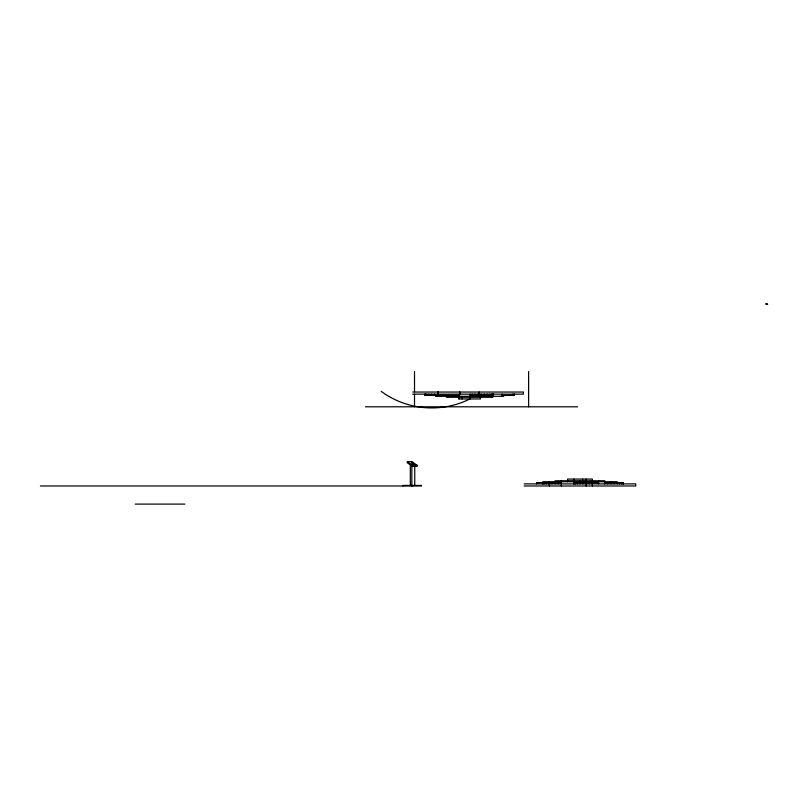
<?xml version="1.0" encoding="UTF-8"?>
<svg xmlns="http://www.w3.org/2000/svg" width="808" height="808" viewBox="0 0 808 808"><rect width="100%" height="100%" fill="white"/><g stroke="black" fill="none" stroke-linecap="round" stroke-linejoin="round"><path stroke-width="1.21" d="M407.363 461.681L407.081 462.661L412.605 466.408L417.079 466.408L417.362 465.428L411.827 461.681L407.363 461.681L412.888 465.428L417.362 465.428M411.545 462.661L411.827 461.681M412.605 466.408L412.888 465.428M414.433 464.671L414.201 464.651M381.184 391.345L381.184 391.345A85.385 85.375 24.8 0 0 469.882 398.95L469.903 398.99M412.726 392.042L523.392 392.042L523.392 394.142L412.726 394.142M459.419 395.425L424.907 395.425L424.907 394.142M470.266 395.425L493.284 395.425L493.284 394.142M502.142 395.425L514.322 395.425L514.322 394.142M435.532 396.304L503.697 396.304M446.37 397.273L492.85 397.273M365.519 406.798L577.609 406.798M561.368 482.598L536.573 482.598L536.573 483.891M573.761 482.598L598.556 482.598M604.758 482.598L623.352 482.598L623.352 483.891M524.17 483.891L635.745 483.891L635.745 485.982L524.17 485.982M40.4 485.982L421.564 485.982L421.564 485.436L402.95 485.436L402.95 485.982M135.239 504.101L184.83 504.101M414.322 464.832L414.373 464.56M412.757 463.287L413.403 463.661L412.848 463.307M622.928 482.598L622.928 483.891M621.695 482.598L621.695 483.891M619.716 482.598L619.716 483.891M617.15 483.891L617.15 481.719L542.774 481.719L542.774 483.891M614.161 482.598L614.161 483.891M610.959 481.719L610.959 483.891M607.747 482.598L607.747 483.891M604.758 483.891L604.758 480.76L555.167 480.76L555.167 483.891M598.556 480.76L598.556 483.891M592.355 481.719L592.355 479.073L567.559 479.073L567.559 481.719M592.355 482.598L592.355 485.982M589.365 482.598L589.365 483.891M586.164 479.073L586.164 480.76M586.164 481.719L586.164 485.982M582.952 482.598L582.952 483.891M582.598 479.073L582.598 480.76M582.598 481.719L582.598 482.598M579.962 480.76L579.962 481.719M579.962 482.598L579.962 483.891M577.397 482.598L577.397 483.891M575.427 482.598L575.427 483.891M574.185 482.598L574.185 483.891M573.761 479.073L573.761 480.76M573.761 481.719L573.761 483.891M561.368 480.76L561.368 485.982M558.379 482.598L558.379 483.891M551.955 482.598L551.955 483.891M549.41 483.891L549.41 485.982M548.965 481.719L548.965 483.891M546.4 482.598L546.4 483.891M544.43 482.598L544.43 483.891M543.188 482.598L543.188 483.891M528.614 371.549L528.614 406.798M513.949 394.142L513.949 395.425M512.767 394.142L512.767 395.425M502.142 394.142L502.142 396.304M501.919 395.425L501.919 396.304M501.859 395.425L501.859 396.304M501.707 395.425L501.707 396.304M501.495 395.425L501.495 396.304M492.92 394.142L492.92 395.425M492.809 394.142L492.809 395.425M491.729 394.142L491.729 395.425M491.517 395.425L491.517 396.304M491.294 396.304L491.294 397.273M489.81 394.142L489.81 395.425M487.274 394.142L487.274 395.425M484.305 394.142L484.305 395.425M481.103 394.142L481.103 395.425M480.891 395.425L480.891 396.304M480.669 396.304L480.669 397.273M480.396 397.273L480.457 398.95L458.772 398.95L458.772 397.273M479.134 392.042L479.134 394.142M477.892 394.142L477.892 395.425M474.882 394.142L474.882 395.425M472.276 394.142L472.276 395.425M470.266 394.142L470.266 396.304M470.044 396.304L470.044 397.273M469.832 397.273L469.832 398.95M462.105 397.273L462.105 398.95M459.853 392.042L459.853 394.142M459.631 392.042L459.631 394.142M459.419 394.142L459.419 396.304M459.207 396.304L459.207 397.273M458.984 397.273L458.984 398.95M448.571 395.425L448.571 396.304M448.359 396.304L448.359 397.273M438.168 392.042L438.168 394.142M437.946 392.042L437.946 395.425M437.734 395.425L437.734 396.304M437.512 395.425L437.512 396.304M437.3 395.425L437.3 396.304M437.088 395.425L437.088 396.304M434.3 394.142L434.3 395.425M431.29 394.142L431.29 395.425M428.684 394.142L428.684 395.425M426.674 394.142L426.674 395.425M425.382 394.142L425.382 395.425M425.271 394.142L425.271 395.425M414.746 465.964L414.746 485.436M414.514 371.549L414.514 391.698M414.514 394.213L414.514 406.798M412.686 485.436L412.686 485.982M411.868 464.741L411.827 485.982M410.323 464.741L410.323 485.436M412.211 463.641L413.302 464.014L412.211 463.641M765.863 303.909L767.6 304.202L765.863 303.909"/></g></svg>
